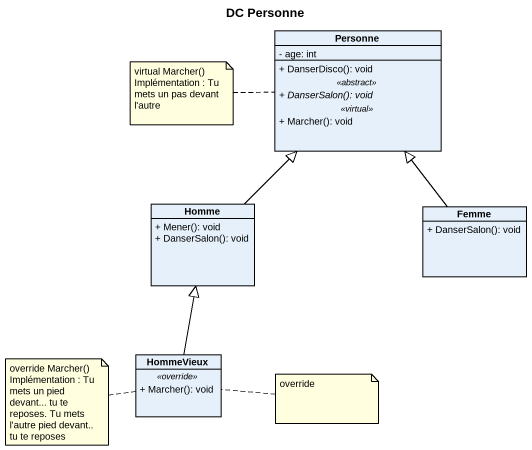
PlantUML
@startuml
title DC Personne
hide circle
hide empty members
skinparam classAttributeIconSize 0
class Personne {
  - age: int
  --
  + DanserDisco(): void
  .. <<abstract>> ..
  {abstract} + DanserSalon(): void
  .. <<virtual>> ..
  + Marcher(): void
}
class Homme {
  + Mener(): void
  + DanserSalon(): void
}
class Femme {
  + DanserSalon(): void
}
class HommeVieux {
  .. <<override>> ..
  + Marcher(): void
}
Homme -up-|> Personne
Femme -up-|> Personne
HommeVieux -up-|> Homme
note left of Personne
  virtual Marcher()
  Implémentation : Tu mets un pas devant l'autre
end note
note left of HommeVieux
  override Marcher()
  Implémentation : Tu mets un pied devant... tu te reposes. Tu mets l'autre pied devant.. tu te reposes
end note
note right of HommeVieux : override
@enduml
